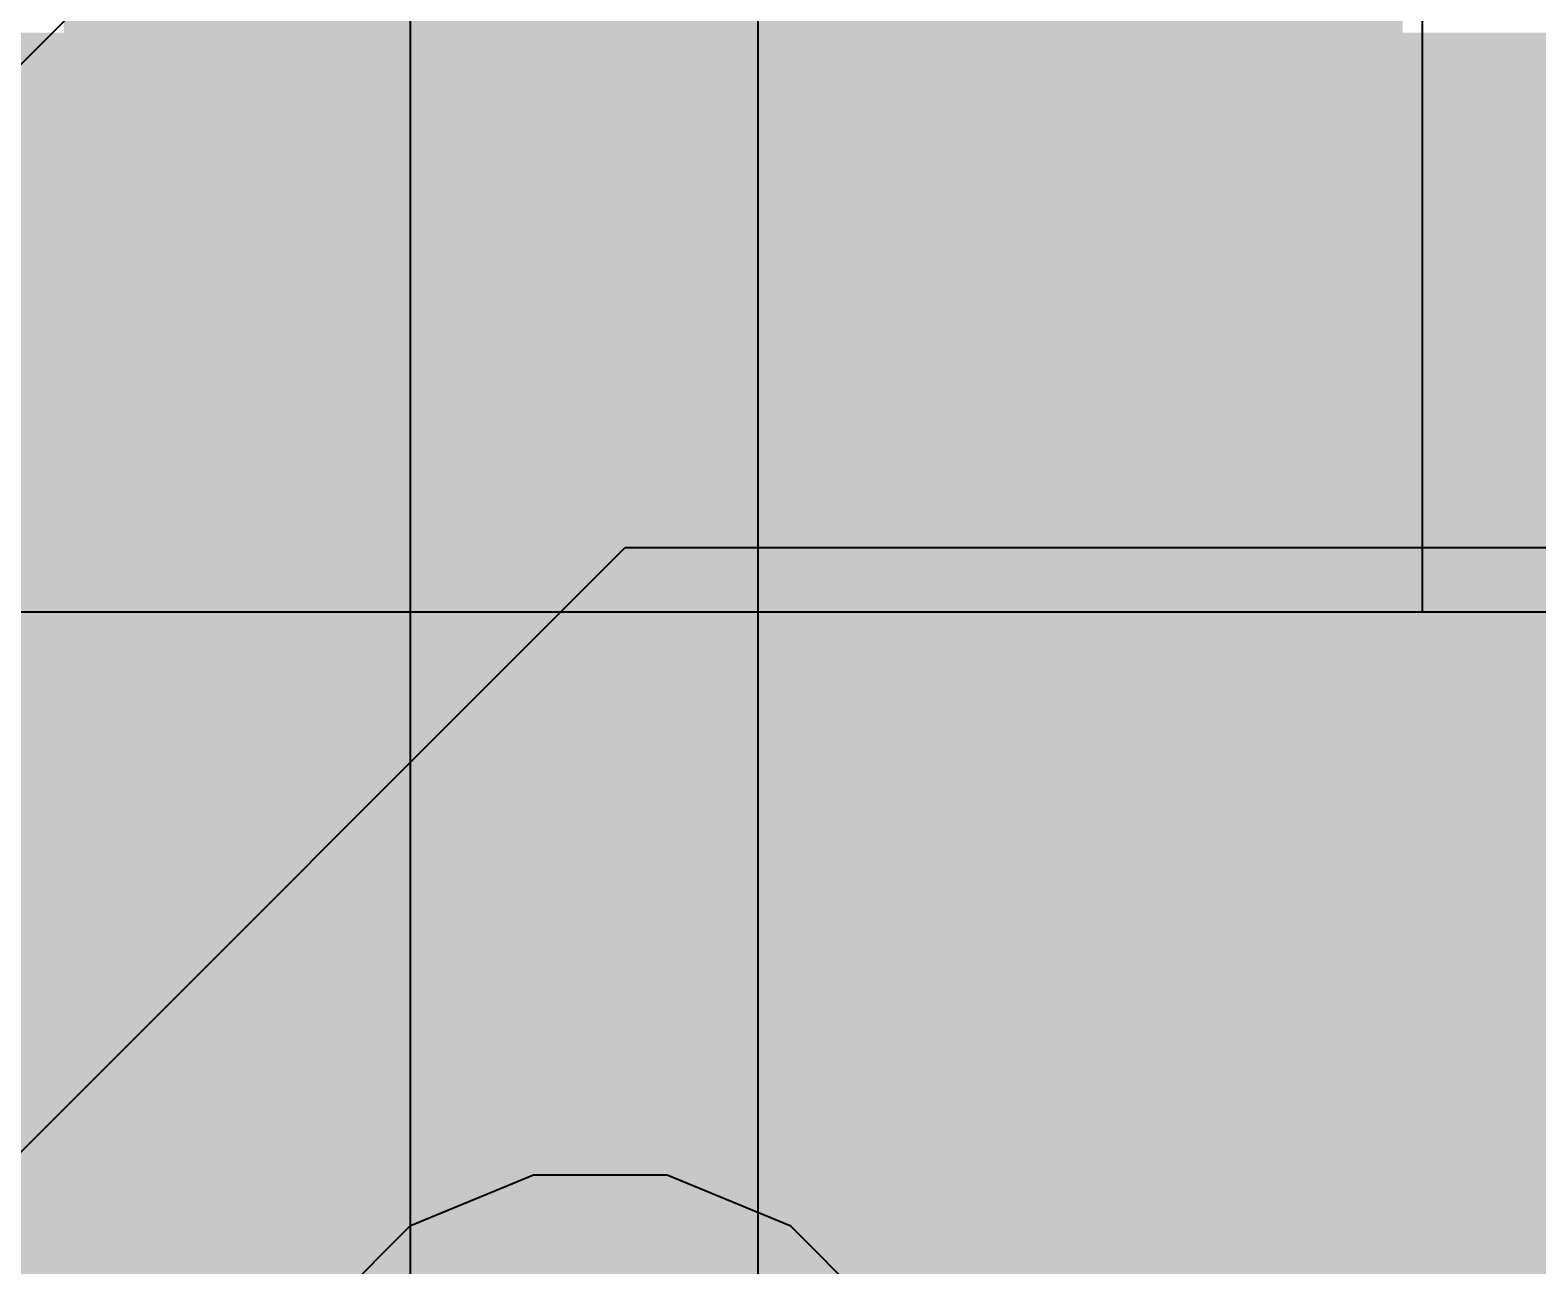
# Model space of a CAD drawing. Header units: inches. Extents: x -6 to 5433, y -4 to 5447.
# Drawn here: x 17.857 to 19.771, y 31.205 to 32.773 of the extents above; entities that cross this region are included whole.
import ezdxf

# ---------------------------------------------------------------- set-up
doc = ezdxf.new("R2010")
doc.units = ezdxf.units.IN
for name, color, linetype in [('Bottom Layer', 5, 'Continuous'), ('Bottom Overlay', 54, 'Continuous'), ('Bottom Paste', 16, 'Continuous'), ('Bottom Solder', 6, 'Continuous'), ('Mechanical 4', 56, 'Continuous'), ('Power', 76, 'Continuous'), ('Top Layer', 1, 'Continuous'), ('Top Paste', 8, 'Continuous'), ('Top Solder', 216, 'Continuous')]:
    doc.layers.add(name, color=color, linetype=linetype)
doc.styles.add('Arial', font='', dxfattribs={"height": 0.2})
doc.styles.get('Arial').set_extended_font_data('Arial')

# ---------------------------------------------------------------- blocks, each defined once
blk = doc.blocks.new('BL_R8812AF1_B_18')
at = {"layer": 'Bottom Layer'}
blk.add_hatch(color=5, dxfattribs=at).paths.add_polyline_path([(-14.6, -4.45), (-12.4, -4.45), (-12.4, -5.55), (-14.6, -5.55)])
at = {"layer": 'Bottom Paste'}
blk.add_hatch(color=16, dxfattribs=at).paths.add_polyline_path([(-14.6, -4.45), (-12.4, -4.45), (-12.4, -5.55), (-14.6, -5.55)])
at = {"layer": 'Bottom Solder'}
blk.add_hatch(color=6, dxfattribs=at).paths.add_polyline_path([(-14.7016, -4.3484), (-12.2984, -4.3484), (-12.2984, -5.6516), (-14.7016, -5.6516)])
at = {"layer": 'Bottom Overlay', "style": 'Arial', "text_generation_flag": 2}
blk.add_text('6', height=0.7, rotation=-180, dxfattribs=at).set_placement((-11.7982, -4.5682))
blk = doc.blocks.new('QTH_030_01_L_D_A_K_TR_154')
at = {"layer": 'Top Layer'}
for points in [[(-4.4025, -2.361), (-4.0975, -2.361), (-4.0975, -3.811), (-4.4025, -3.811)], [(-3.9025, -2.361), (-3.5975, -2.361), (-3.5975, -3.811), (-3.9025, -3.811)], [(-3.4025, -2.361), (-3.0975, -2.361), (-3.0975, -3.811), (-3.4025, -3.811)], [(-2.9025, -2.361), (-2.5975, -2.361), (-2.5975, -3.811), (-2.9025, -3.811)]]:
    blk.add_hatch(color=1, dxfattribs=at).paths.add_polyline_path(points)
at = {"layer": 'Top Paste'}
for points in [[(-4.4025, -2.361), (-4.0975, -2.361), (-4.0975, -3.811), (-4.4025, -3.811)], [(-3.9025, -2.361), (-3.5975, -2.361), (-3.5975, -3.811), (-3.9025, -3.811)], [(-3.4025, -2.361), (-3.0975, -2.361), (-3.0975, -3.811), (-3.4025, -3.811)], [(-2.9025, -2.361), (-2.5975, -2.361), (-2.5975, -3.811), (-2.9025, -3.811)]]:
    blk.add_hatch(color=8, dxfattribs=at).paths.add_polyline_path(points)
at = {"layer": 'Top Solder'}
for points in [[(-4.5041, -2.2594), (-3.9959, -2.2594), (-3.9959, -3.9126), (-4.5041, -3.9126)], [(-4.0041, -2.2594), (-3.4959, -2.2594), (-3.4959, -3.9126), (-4.0041, -3.9126)], [(-3.5041, -2.2594), (-2.9959, -2.2594), (-2.9959, -3.9126), (-3.5041, -3.9126)], [(-3.0041, -2.2594), (-2.4959, -2.2594), (-2.4959, -3.9126), (-3.0041, -3.9126)]]:
    blk.add_hatch(color=216, dxfattribs=at).paths.add_polyline_path(points)

msp = doc.modelspace()

# ---------------------------------------------------------------- linework, layer by layer
at = {"layer": 'Bottom Layer'}
for p, q in [((19.6254, 32.0337), (19.6254, 34.1324)), ((32.8484, 32.0337), (15.0175, 32.0337)), ((22.2714, 32.0337), (19.6254, 32.0337))]:
    msp.add_line(p, q, dxfattribs=at)
at = {"layer": 'Mechanical 4'}
msp.add_lwpolyline([(4.3524, 31.2949, 0.0127, 0.0127, 0), (26.1425, 31.2949, 0.0127, 0.0127, 0)], format="xyseb", dxfattribs=at)
at = {"layer": 'Power'}
for p, q in [((18.1585, 33.0423), (13.7875, 28.6713)), ((15.9462, 29.4491), (18.6128, 32.1158)), ((18.6128, 32.1158), (35.3979, 32.1158)), ((18.4962, 31.3187), (18.3393, 31.2537)), ((18.6661, 31.3187), (18.4962, 31.3187)), ((18.823, 31.2537), (18.6661, 31.3187)), ((18.3393, 31.2537), (18.2192, 31.1336)), ((18.9431, 31.1336), (18.823, 31.2537))]:
    msp.add_line(p, q, dxfattribs=at)
for points in [[(13.9523, 28.5065, 0.2032, 0.2032, 0), (18.3233, 32.8775, 0.2032, 0.2032, 0)], [(15.7131, 29.5457, 0.2032, 0.2032, 0), (18.5163, 32.3489, 0.2032, 0.2032, 0)], [(18.5163, 32.3489, 0.2032, 0.2032, 0), (45.1663, 32.3489, 0.2032, 0.2032, 0)]]:
    msp.add_lwpolyline(points, format="xyseb", dxfattribs=at)
msp.add_lwpolyline([(18.4655, 32.3489, 0.1016, 0.1016, 1), (18.5671, 32.3489, 0.1016, 0.1016, 1)], format="xyseb", close=True, dxfattribs=at)
msp.add_lwpolyline([(18.4655, 32.3489, 0.1016, 0.1016, 1), (18.5671, 32.3489, 0.1016, 0.1016, 1)], format="xyseb", close=True, dxfattribs=at)
at = {"layer": 'Top Layer'}
for p, q in [((18.3401, 31.0907), (18.3401, 32.7947)), ((18.7811, 32.7947), (18.7811, 31.0907))]:
    msp.add_line(p, q, dxfattribs=at)
for points in [[(18.0392, 31.9641, 0.2794, 0.2794, 0), (18.0392, 33.2387, 0.2794, 0.2794, 0)], [(18.0392, 31.9641, 0.2794, 0.2794, 0), (18.0606, 31.9427, 0.2794, 0.2794, 0)], [(19.5606, 31.9427, 0.2794, 0.2794, 0), (19.582, 31.9213, 0.2794, 0.2794, 0)], [(19.582, 30.8856, 0.2794, 0.2794, 0), (19.582, 31.9213, 0.2794, 0.2794, 0)]]:
    msp.add_lwpolyline(points, format="xyseb", dxfattribs=at)
for points in [[(17.9693, 31.9641, 0.1397, 0.1397, 1), (18.109, 31.9641, 0.1397, 0.1397, 1)], [(17.9693, 31.9641, 0.1397, 0.1397, 1), (18.109, 31.9641, 0.1397, 0.1397, 1)], [(17.9907, 31.9427, 0.1397, 0.1397, 1), (18.1304, 31.9427, 0.1397, 0.1397, 1)], [(19.4907, 31.9427, 0.1397, 0.1397, 1), (19.6304, 31.9427, 0.1397, 0.1397, 1)], [(19.5122, 31.9213, 0.1397, 0.1397, 1), (19.6519, 31.9213, 0.1397, 0.1397, 1)], [(19.5122, 31.9213, 0.1397, 0.1397, 1), (19.6519, 31.9213, 0.1397, 0.1397, 1)]]:
    msp.add_lwpolyline(points, format="xyseb", close=True, dxfattribs=at)

# ---------------------------------------------------------------- block references
for name, p, rotation in [('BL_R8812AF1_B_18', (23.9484, 19.6337), 270), ('QTH_030_01_L_D_A_K_TR_154', (15.3106, 28.8567), 180)]:
    msp.add_blockref(name, p, dxfattribs=dict(rotation=rotation))

doc.saveas('drawing.dxf')
